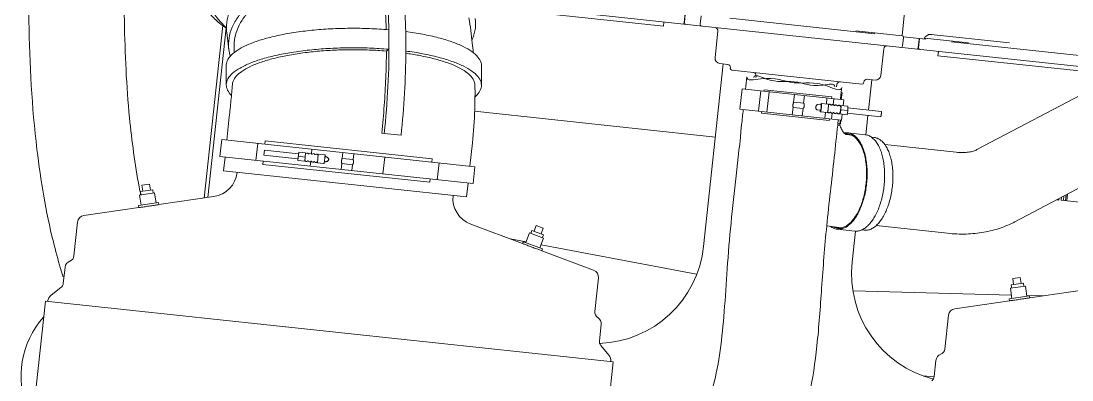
# Model space of a CAD drawing. Header units: millimetres. Extents: x 8265 to 78888, y 1905 to 34251.
# Drawn here: x 38782.2 to 38880.5, y 24191.2 to 24224.7 of the extents above; entities that cross this region are included whole.
import ezdxf

# ---------------------------------------------------------------- set-up
doc = ezdxf.new("R2010")
doc.units = ezdxf.units.MM
doc.layers.add('495_IMPIANTI_001-AM_0', color=6, linetype='Continuous', lineweight=0)

# ---------------------------------------------------------------- blocks, each defined once
blk = doc.blocks.new('gruppo elettrogeno')
at = {"layer": '495_IMPIANTI_001-AM_0'}
for p, q in [((123.66, -190.549), (123.66, -181.029)), ((177.06, -190.549), (177.06, -181.029)), ((123.66, -190.549), (177.06, -190.549)), ((124.974, -191.957), (124.138, -191.14)), ((175.747, -191.957), (176.583, -191.14)), ((93.67, -192.341), (94.706, -192.341)), ((93.67, -193.892), (93.67, -192.375)), ((125.15, -193.892), (125.15, -192.375)), ((175.57, -193.892), (175.57, -192.375)), ((92.951, -198.211), (92.951, -195.039)), ((125.869, -198.211), (125.869, -195.039)), ((174.851, -198.211), (174.851, -195.039)), ((87.408, -200.168), (92.433, -198.879)), ((131.413, -200.168), (126.388, -198.879)), ((169.308, -200.168), (174.333, -198.879)), ((85.614, -200.822), (87.454, -200.35)), ((87.223, -200.409), (87.462, -201.344)), ((102.036, -199.537), (87.301, -200.713)), ((87.408, -200.168), (87.454, -200.35)), ((116.785, -199.537), (131.52, -200.713)), ((131.358, -201.344), (131.598, -200.409)), ((131.367, -200.35), (131.413, -200.168)), ((133.207, -200.822), (131.367, -200.35)), ((167.514, -200.822), (169.354, -200.35)), ((169.123, -200.409), (169.362, -201.344)), ((169.308, -200.168), (169.354, -200.35)), ((80.542, -201.93), (85.567, -200.641)), ((85.862, -200.828), (84.374, -200.947)), ((85.567, -200.641), (85.614, -200.822)), ((85.845, -200.762), (86.085, -201.697)), ((86.085, -201.697), (87.462, -201.344)), ((87.331, -201.377), (87.405, -201.668)), ((132.736, -201.697), (131.358, -201.344)), ((131.416, -201.668), (131.49, -201.377)), ((132.736, -201.697), (132.976, -200.762)), ((132.959, -200.828), (134.447, -200.947)), ((133.207, -200.822), (133.254, -200.641)), ((138.279, -201.93), (133.254, -200.641)), ((162.442, -201.93), (167.467, -200.641)), ((167.467, -200.641), (167.514, -200.822)), ((167.745, -200.762), (167.985, -201.697)), ((167.985, -201.697), (169.362, -201.344)), ((169.231, -201.377), (169.305, -201.668)), ((86.217, -201.663), (86.291, -201.954)), ((86.291, -201.954), (87.405, -201.668)), ((86.502, -201.9), (86.644, -202.452)), ((87.336, -202.274), (86.644, -202.452)), ((87.194, -201.722), (87.336, -202.274)), ((102.425, -202.184), (102.425, -205.107)), ((116.395, -219.339), (116.395, -202.184)), ((132.529, -201.954), (131.416, -201.668)), ((131.627, -201.722), (131.485, -202.274)), ((131.485, -202.274), (132.177, -202.452)), ((132.318, -201.9), (132.177, -202.452)), ((132.529, -201.954), (132.604, -201.663)), ((162.98, -217.751), (162.98, -201.792)), ((163.31, -217.934), (163.31, -201.707)), ((168.117, -201.663), (168.191, -201.954)), ((168.191, -201.954), (169.305, -201.668)), ((168.402, -201.9), (168.544, -202.452)), ((169.236, -202.274), (168.544, -202.452)), ((169.094, -201.722), (169.236, -202.274)), ((138.93, -204.419), (138.93, -205.724)), ((138.93, -204.419), (161.79, -204.419)), ((140.2, -204.419), (140.2, -204.407)), ((160.52, -204.419), (160.52, -204.407)), ((161.79, -205.724), (161.79, -204.419)), ((101.889, -205.279), (101.622, -205.279)), ((104.133, -205.107), (102.488, -205.107)), ((104.22, -205.279), (103.761, -205.279)), ((100.573, -205.829), (93.84, -205.829)), ((138.456, -205.724), (162.265, -205.724)), ((138.456, -205.724), (138.456, -207.314)), ((141.832, -205.724), (141.832, -207.314)), ((142.506, -205.419), (158.214, -205.419)), ((142.506, -205.419), (142.506, -205.724)), ((146.938, -205.724), (146.938, -207.314)), ((149.848, -206.27), (150.873, -206.27)), ((149.849, -205.724), (149.849, -206.271)), ((150.872, -205.724), (150.872, -206.271)), ((152.564, -206.119), (152.494, -206.121)), ((152.494, -206.121), (152.494, -206.917)), ((152.561, -206.119), (153.144, -206.119)), ((153.144, -206.119), (153.144, -206.919)), ((153.782, -205.724), (153.782, -206.164)), ((154.337, -206.119), (154.337, -206.919)), ((154.337, -206.119), (154.987, -206.119)), ((154.987, -206.119), (154.987, -206.919)), ((154.987, -206.27), (158.19, -206.27)), ((158.19, -206.27), (158.19, -206.768)), ((158.214, -205.419), (158.214, -205.724)), ((158.889, -205.724), (158.889, -207.314)), ((162.265, -205.724), (162.265, -207.314)), ((138.456, -207.314), (162.265, -207.314)), ((138.93, -207.314), (138.93, -209.499)), ((142.506, -207.619), (142.506, -207.314)), ((149.848, -206.768), (150.873, -206.768)), ((149.849, -206.766), (149.849, -207.314)), ((150.872, -206.766), (150.872, -207.314)), ((152.494, -206.917), (152.564, -206.918)), ((152.561, -206.919), (153.144, -206.919)), ((153.782, -206.874), (153.782, -207.314)), ((154.337, -206.519), (154.987, -206.519)), ((154.337, -206.919), (154.987, -206.919)), ((154.987, -206.768), (158.19, -206.768)), ((158.214, -207.619), (158.214, -207.314)), ((161.79, -209.499), (161.79, -207.314)), ((87.696, -207.567), (79.751, -212.903)), ((142.506, -207.619), (158.214, -207.619)), ((81.022, -210.024), (83.617, -210.024)), ((83.084, -210.665), (83.084, -210.024)), ((83.195, -210.59), (83.195, -210.024)), ((83.406, -210.024), (83.406, -210.449)), ((83.617, -210.024), (83.617, -210.307)), ((83.83, -210.024), (84.039, -210.024)), ((83.83, -210.164), (83.83, -210.024)), ((83.938, -210.091), (83.938, -210.024)), ((147.222, -209.495), (145.638, -209.495)), ((147.454, -209.499), (147.222, -209.495)), ((139.038, -212.462), (116.395, -212.462)), ((162.585, -214.255), (162.394, -212.444)), ((91.945, -213.893), (78.489, -222.93)), ((100.573, -213.449), (93.84, -213.449)), ((101.889, -213.999), (101.622, -213.999)), ((102.425, -214.171), (102.425, -215.995)), ((104.133, -214.171), (102.488, -214.171)), ((104.22, -213.999), (103.761, -213.999)), ((104.884, -214.939), (104.884, -215.294)), ((104.884, -214.939), (105.139, -214.939)), ((104.94, -214.939), (104.94, -215.294)), ((104.966, -214.789), (104.966, -214.939)), ((104.966, -214.789), (105.139, -214.789)), ((105.973, -215.144), (105.973, -215.294)), ((112.338, -215.144), (105.973, -215.144)), ((112.338, -215.144), (112.338, -215.294)), ((138.851, -216.758), (138.66, -214.946)), ((104.365, -215.995), (101.222, -215.995)), ((104.347, -216.244), (104.375, -215.844)), ((104.375, -215.844), (105.075, -215.844)), ((104.828, -215.294), (114.392, -215.294)), ((104.828, -215.844), (104.828, -215.294)), ((104.993, -216.244), (105.02, -215.844)), ((105.075, -215.844), (105.079, -215.901)), ((105.77, -215.848), (105.77, -215.294)), ((106.877, -215.844), (106.232, -215.844)), ((106.404, -215.844), (106.404, -215.294)), ((107.178, -215.995), (106.877, -215.995)), ((109.469, -215.995), (108.519, -215.995)), ((108.524, -215.995), (108.524, -215.294)), ((109.469, -216.006), (109.469, -215.294)), ((111.854, -217.194), (111.854, -215.294)), ((112.628, -217.194), (112.628, -215.294)), ((114.392, -217.194), (114.392, -215.294)), ((162.873, -217.308), (162.51, -215.767)), ((104.365, -216.493), (101.222, -216.493)), ((102.425, -216.493), (102.425, -219.339)), ((104.375, -216.644), (104.347, -216.244)), ((104.993, -216.244), (104.347, -216.244)), ((105.075, -216.644), (104.375, -216.644)), ((104.828, -217.194), (104.828, -216.644)), ((104.828, -217.194), (114.392, -217.194)), ((105.02, -216.644), (104.993, -216.244)), ((105.056, -217.839), (105.056, -217.194)), ((105.079, -216.588), (105.075, -216.644)), ((105.77, -217.194), (105.77, -216.641)), ((105.973, -217.344), (105.973, -217.194)), ((106.877, -216.644), (106.232, -216.644)), ((106.404, -217.194), (106.404, -216.644)), ((107.178, -216.493), (106.877, -216.493)), ((109.469, -216.493), (108.519, -216.493)), ((108.524, -217.194), (108.524, -216.493)), ((109.469, -217.194), (109.469, -216.482)), ((112.338, -217.344), (112.338, -217.194)), ((147.646, -217.373), (147.839, -217.179)), ((105.056, -217.839), (105.14, -217.839)), ((112.338, -217.344), (105.973, -217.344)), ((147.837, -219.185), (147.646, -217.373)), ((103.146, -218.989), (103.146, -219.039)), ((103.296, -218.839), (115.536, -218.839)), ((105.616, -218.343), (105.616, -218.539)), ((113.216, -218.388), (113.216, -218.539)), ((115.686, -218.989), (115.686, -219.039)), ((101.614, -219.839), (101.615, -219.839)), ((101.614, -219.839), (101.614, -222.339)), ((101.615, -222.339), (101.615, -219.839)), ((102.114, -219.339), (102.889, -219.339)), ((115.942, -219.339), (116.715, -219.339)), ((117.215, -222.339), (117.215, -219.839)), ((79.518, -222.239), (96.505, -222.239)), ((79.617, -222.639), (139.204, -222.639)), ((96.505, -222.639), (96.505, -222.239)), ((98.392, -223.649), (98.392, -222.789)), ((98.415, -223.589), (98.415, -222.789)), ((99.896, -223.589), (99.896, -222.789)), ((101.615, -222.339), (101.614, -222.339)), ((118.926, -223.589), (118.926, -222.789)), ((120.415, -223.589), (120.415, -222.789)), ((120.429, -223.649), (120.429, -222.789)), ((122.316, -222.639), (122.316, -222.239)), ((122.316, -222.239), (139.451, -222.239)), ((95.396, -223.649), (82.481, -223.649)), ((93.787, -223.739), (97.933, -223.739)), ((97.798, -223.649), (99.909, -223.649)), ((100.045, -223.739), (100.045, -226.564)), ((104.39, -223.739), (100.046, -223.739)), ((116.238, -223.649), (102.582, -223.649)), ((89.967, -224.149), (97.677, -224.149))]:
    blk.add_line(p, q, dxfattribs=at)
for centre, radius, start, end in [((170.31, -184.195), 8.315, 324.36336, 28.54529), ((124.756, -190.507), 0.885, 182.75139, 225.67843), ((175.964, -190.507), 0.885, 314.32157, 357.24861), ((94.255, -192.375), 0.585, 134.32157, 180), ((92.265, -202.184), 10.16, 0, 81.85366), ((126.555, -202.184), 10.16, 98.14634, 180), ((124.566, -192.375), 0.585, 0, 45.67843), ((176.155, -192.375), 0.585, 134.32157, 180), ((93.536, -195.039), 0.585, 115.84193, 180), ((92.98, -193.892), 0.69, 295.84193, 0), ((125.84, -193.892), 0.69, 180, 244.15807), ((125.285, -195.039), 0.585, 0, 64.15807), ((175.436, -195.039), 0.585, 115.84193, 180), ((174.88, -193.892), 0.69, 295.84193, 0), ((92.261, -198.211), 0.69, 284.39, 0), ((126.559, -198.211), 0.69, 180, 255.61), ((174.161, -198.211), 0.69, 284.39, 0), ((137.643, -204.407), 2.557, 0, 75.61), ((163.077, -204.407), 2.557, 104.39, 180), ((153.296, -206.27), 0.151, 39.11003, 180), ((153.442, -206.151), 0.037, 219.11003, 320.88997), ((153.588, -206.27), 0.151, 37.38717, 140.88997), ((153.737, -206.156), 0.037, 217.38717, 322.61283), ((153.887, -206.27), 0.151, 37.38717, 142.61283), ((154.036, -206.156), 0.037, 217.38717, 322.61283), ((154.186, -206.27), 0.151, 0, 142.61283), ((153.296, -206.768), 0.151, 180, 320.88997), ((153.442, -206.886), 0.037, 39.11003, 140.88997), ((153.588, -206.768), 0.151, 219.11003, 322.61283), ((153.737, -206.882), 0.037, 37.38717, 142.61283), ((153.887, -206.768), 0.151, 217.38717, 322.61283), ((154.036, -206.882), 0.037, 37.38717, 142.61283), ((154.186, -206.768), 0.151, 217.38717, 0), ((102.846, -219.039), 0.3, 270.00065, 0), ((103.296, -218.989), 0.15, 90, 180), ((105.316, -218.539), 0.3, 270, 0), ((113.516, -218.539), 0.3, 180, 270), ((115.536, -218.989), 0.15, 0, 90), ((115.986, -219.039), 0.3, 180, 269.99982), ((102.114, -219.839), 0.5, 90, 180), ((102.115, -219.839), 0.5, 90, 180), ((116.715, -219.839), 0.5, 0, 90), ((98.242, -222.789), 0.15, 0, 89.99972), ((98.565, -222.789), 0.15, 90, 180), ((100.046, -222.789), 0.15, 90.00005, 180), ((101.314, -222.339), 0.3, 270, 0), ((101.315, -222.339), 0.3, 270, 0), ((117.515, -222.339), 0.3, 180, 270), ((118.776, -222.789), 0.15, 0, 90), ((120.265, -222.789), 0.15, 0, 90), ((120.579, -222.789), 0.15, 90.00041, 180), ((97.28, -223.409), 0.74, 270.00007, 341.07536), ((98.565, -223.589), 0.15, 180, 203.88591), ((100.046, -223.589), 0.15, 180, 269.99995)]:
    blk.add_arc(centre, radius, start, end, dxfattribs=at)
for points, start_tangent, end_tangent in [([(132.296, -164.543), (128.282, -164.737), (124.48, -165.46), (120.884, -166.71), (117.469, -168.514), (114.112, -171.051), (111.091, -174.272), (108.738, -177.793), (107.005, -181.479), (105.818, -185.281), (105.108, -189.39), (104.875, -194.06), (105.012, -199.477), (105.155, -205.304), (105.137, -211.758), (105.139, -214.789)], (-0.999973, -0.007402), (0.002621, -0.999997)), ([(114.073, -215.294), (114.07, -213.854), (114.066, -209.05), (114.082, -204.613), (113.98, -200.335), (113.833, -196.323), (113.827, -192.663), (114.116, -189.287), (114.896, -185.909), (116.024, -183.095), (117.327, -180.853), (118.755, -179.021), (120.285, -177.51), (121.868, -176.298), (123.513, -175.327), (124.367, -174.922)], (-0.001415, 0.999999), (0.915606, 0.402076)), ([(175.977, -193.719), (175.655, -192.962)], (-0.383246, 0.923647), (-0.3981, 0.917342)), ([(183.274, -271.965), (183.267, -263.748), (183.227, -255.6), (183.121, -246.962), (182.892, -237.718), (182.416, -227.864), (181.376, -216.417), (179.351, -204.541), (176.911, -196.131), (175.977, -193.719)], (0.000034, 1), (-0.383246, 0.923647)), ([(87.376, -200.176), (87.278, -200.2), (87.124, -200.238), (86.926, -200.287), (86.696, -200.345), (86.453, -200.407), (86.217, -200.468), (86.002, -200.524), (85.821, -200.572), (85.683, -200.609), (85.567, -200.641)], (-0.971556, -0.23681), (-0.965105, -0.261864)), ([(87.408, -200.168), (87.376, -200.176)], (-0.971648, -0.236433), (-0.971556, -0.23681)), ([(133.254, -200.641), (133.138, -200.609), (132.999, -200.572), (132.819, -200.524), (132.604, -200.468), (132.368, -200.407), (132.125, -200.345), (131.896, -200.287), (131.697, -200.238), (131.543, -200.2), (131.413, -200.168)], (-0.965105, 0.261864), (-0.971648, 0.236433)), ([(169.276, -200.176), (169.178, -200.2), (169.024, -200.238), (168.826, -200.287), (168.596, -200.345), (168.353, -200.407), (168.117, -200.468), (167.902, -200.524), (167.721, -200.572), (167.583, -200.609), (167.467, -200.641)], (-0.971556, -0.23681), (-0.965105, -0.261864)), ([(169.308, -200.168), (169.276, -200.176)], (-0.971648, -0.236433), (-0.971556, -0.23681)), ([(169.262, -201.38), (169.348, -201.654)], (0.299945, -0.953956), (0.295276, -0.955412)), ([(169.348, -201.654), (169.473, -202.065), (171.06, -208.415), (172.493, -217.322), (173.493, -228.23), (173.507, -228.45)], (0.295276, -0.955412), (0.06435, -0.997927)), ([(101.622, -213.999), (101.311, -213.954), (101.007, -213.822), (100.716, -213.605), (100.443, -213.307), (100.194, -212.934), (99.974, -212.494), (99.788, -211.996), (99.639, -211.45), (99.53, -210.867), (99.464, -210.259), (99.442, -209.639), (99.464, -209.018), (99.53, -208.41), (99.639, -207.828), (99.788, -207.282), (99.974, -206.784), (100.194, -206.344), (100.443, -205.971), (100.716, -205.673), (101.007, -205.455), (101.311, -205.323), (101.622, -205.279)], (-1, 0), (1, 0)), ([(102.488, -214.171), (102.383, -214.166), (102.071, -214.094), (101.768, -213.936), (101.478, -213.696), (101.207, -213.378), (100.961, -212.988), (100.744, -212.534), (100.561, -212.025), (100.415, -211.469), (100.308, -210.879), (100.243, -210.265), (100.222, -209.639), (100.243, -209.013), (100.308, -208.399), (100.415, -207.808), (100.561, -207.253), (100.744, -206.743), (100.961, -206.29), (101.207, -205.9), (101.478, -205.582), (101.768, -205.342), (102.071, -205.184), (102.383, -205.112), (102.488, -205.107)], (-1, -0.000486), (1, -0.000486)), ([(104.133, -214.171), (104.028, -214.166), (103.717, -214.094), (103.413, -213.936), (103.123, -213.696), (102.853, -213.378), (102.607, -212.988), (102.39, -212.534), (102.207, -212.025), (102.06, -211.469), (101.954, -210.879), (101.889, -210.265), (101.867, -209.639), (101.889, -209.013), (101.954, -208.399), (102.06, -207.808), (102.207, -207.253), (102.39, -206.743), (102.607, -206.29), (102.853, -205.9), (103.123, -205.582), (103.413, -205.342), (103.717, -205.184), (104.028, -205.112), (104.133, -205.107)], (-1, -0.000486), (1, -0.000486)), ([(103.759, -205.273), (103.509, -205.388), (103.213, -205.609), (102.936, -205.912), (102.683, -206.291), (102.459, -206.738), (102.27, -207.244), (102.118, -207.798), (102.008, -208.391), (101.941, -209.008), (101.918, -209.639), (101.941, -210.269), (102.008, -210.887), (102.118, -211.479), (102.27, -212.034), (102.459, -212.54), (102.683, -212.987), (102.936, -213.366), (103.213, -213.668), (103.509, -213.889), (103.759, -214.005)], (-0.945856, -0.324585), (0.945856, -0.324585)), ([(104.133, -205.209), (103.818, -205.254), (103.759, -205.273)], (-1, 0), (-0.945856, -0.324585)), ([(104.133, -205.107), (104.342, -205.126), (104.652, -205.227), (104.8, -205.308)], (1, -0.000486), (0.85129, -0.524695)), ([(104.564, -205.293), (104.409, -205.243), (104.133, -205.209)], (-0.929582, 0.368616), (-1, 0)), ([(105.157, -205.328), (104.22, -205.279)], (-0.994408, 0.10561), (-1, 0)), ([(93.84, -205.829), (92.106, -205.944), (90.483, -206.284), (89.006, -206.833), (87.696, -207.567)], (-1, 0), (-0.830159, -0.557527)), ([(149.844, -206.756), (149.824, -206.707), (149.804, -206.639), (149.792, -206.56), (149.792, -206.478), (149.804, -206.398), (149.824, -206.33), (149.842, -206.286)], (0.916458, 0.400131), (-0.917538, 0.397649)), ([(150.877, -206.282), (150.896, -206.33), (150.916, -206.398), (150.929, -206.478), (150.929, -206.56), (150.916, -206.639), (150.896, -206.707), (150.879, -206.751)], (-0.916459, -0.400129), (0.917541, -0.397641)), ([(152.494, -206.765), (152.407, -206.752), (152.33, -206.73), (152.263, -206.701), (152.206, -206.664), (152.161, -206.621), (152.133, -206.571), (152.123, -206.519), (152.133, -206.467), (152.161, -206.417), (152.206, -206.373), (152.263, -206.337), (152.33, -206.307), (152.407, -206.286), (152.494, -206.273)], (-0.996185, 0.087272), (0.996185, 0.087272)), ([(138.93, -209.499), (139.045, -212.639), (139.266, -214.89)], (-0.000008, -1), (0.123062, -0.992399)), ([(145.638, -209.495), (146.032, -217.376)], (-0.001757, -0.999998), (0.102549, -0.994728)), ([(147.222, -209.495), (147.72, -218.322), (147.826, -219.186)], (-0.001757, -0.999998), (0.127782, -0.991802)), ([(147.839, -217.179), (147.627, -214.672), (147.498, -212.104), (147.454, -209.499)], (-0.1018, 0.994805), (-0.000001, 1)), ([(161.83, -212.553), (161.799, -211.047), (161.79, -209.499)], (-0.029123, 0.999576), (0.000002, 1)), ([(162.394, -212.444), (162.219, -211.959), (161.815, -211.52)], (-0.108411, 0.994106), (-0.779426, 0.626495)), ([(147.646, -217.373), (149.437, -217.291), (151.253, -217.124), (153.052, -216.877), (154.792, -216.556), (156.432, -216.167), (157.934, -215.721), (159.263, -215.227), (160.387, -214.698), (161.28, -214.145), (161.922, -213.581), (162.297, -213.021), (162.397, -212.476), (162.394, -212.444)], (0.999748, 0.022464), (-0.108411, 0.994106)), ([(161.829, -212.553), (161.796, -212.847), (161.551, -213.349), (161.078, -213.856), (160.383, -214.361), (159.485, -214.85), (158.399, -215.315), (157.151, -215.745), (155.763, -216.133), (154.268, -216.469), (152.693, -216.746), (151.075, -216.96), (149.445, -217.106), (147.839, -217.179)], (0.025503, -0.999675), (-0.999721, -0.023641)), ([(93.84, -213.449), (93.217, -213.484), (92.691, -213.58), (92.266, -213.722), (91.945, -213.893)], (-1, 0), (-0.830159, -0.557527)), ([(103.759, -214.005), (103.818, -214.024), (104.133, -214.069)], (0.945856, -0.324585), (1, 0)), ([(104.133, -214.069), (104.349, -214.048)], (1, 0), (0.981435, 0.191796)), ([(104.458, -214.124), (104.342, -214.151), (104.133, -214.171)], (-0.96049, -0.278314), (-1, -0.000486)), ([(104.956, -214.934), (104.933, -214.862), (104.845, -214.641), (104.741, -214.446), (104.627, -214.284), (104.51, -214.159), (104.401, -214.071), (104.313, -214.022), (104.255, -214.003), (104.22, -213.999)], (-0.284423, 0.958699), (-0.999877, 0.015656)), ([(139.142, -213.796), (138.875, -214.145), (138.664, -214.698), (138.662, -214.946)], (-0.675602, -0.737267), (0.106567, -0.994306)), ([(147.837, -219.185), (149.628, -219.102), (151.444, -218.936), (153.243, -218.689), (154.983, -218.367), (156.623, -217.979), (158.125, -217.533), (159.454, -217.039), (160.578, -216.51), (161.471, -215.957), (162.113, -215.393), (162.488, -214.832), (162.588, -214.287), (162.585, -214.255)], (0.999748, 0.022464), (-0.108411, 0.994106)), ([(104.957, -214.938), (104.956, -214.934)], (-0.282891, 0.959152), (-0.284423, 0.958699)), ([(105.139, -214.789), (105.14, -214.939)], (0.002621, -0.999997), (0.002617, -0.999997)), ([(105.14, -214.939), (105.14, -215.294)], (0.002617, -0.999997), (0.002505, -0.999997)), ([(138.662, -214.946), (138.73, -215.227), (139.073, -215.721), (139.684, -216.167), (140.548, -216.556), (141.646, -216.877), (142.952, -217.124), (144.436, -217.291), (146.047, -217.373)], (0.106567, -0.994306), (0.999713, -0.023963)), ([(146.026, -217.173), (144.797, -217.106), (143.457, -216.96), (142.266, -216.746), (141.246, -216.469), (140.422, -216.133), (139.808, -215.745), (139.419, -215.315), (139.266, -214.89)], (-0.999474, 0.03244), (-0.126432, 0.991975)), ([(162.51, -215.767), (162.294, -215.126)], (-0.229943, 0.973204), (-0.405417, 0.914132)), ([(101.192, -216.244), (101.194, -216.167), (101.198, -216.098), (101.204, -216.043), (101.213, -216.008), (101.222, -216.006)], (0, 1), (1, 0)), ([(105.017, -216.244), (105.019, -216.165), (105.022, -216.098), (105.027, -216.046), (105.034, -216.005), (105.041, -215.972), (105.053, -215.941), (105.07, -215.911), (105.078, -215.9)], (0, 1), (0.645357, 0.763881)), ([(105.078, -215.9), (105.098, -215.881), (105.137, -215.857), (105.183, -215.845), (105.235, -215.849), (105.285, -215.871), (105.324, -215.908)], (0.645357, 0.763881), (0.599691, -0.800231)), ([(105.369, -215.908), (105.347, -215.918), (105.324, -215.908)], (-0.599691, -0.800231), (-0.599691, 0.800231)), ([(105.369, -215.908), (105.401, -215.876), (105.444, -215.853), (105.492, -215.844), (105.542, -215.852), (105.587, -215.874), (105.62, -215.908)], (0.599691, 0.800231), (0.599691, -0.800231)), ([(105.666, -215.908), (105.643, -215.918), (105.62, -215.908)], (-0.599691, -0.800231), (-0.599691, 0.800231)), ([(105.666, -215.908), (105.698, -215.876), (105.739, -215.853), (105.787, -215.844), (105.835, -215.85), (105.88, -215.872), (105.914, -215.904)], (0.599691, 0.800231), (0.623925, -0.781484)), ([(105.959, -215.904), (105.937, -215.914), (105.914, -215.904)], (-0.623925, -0.781484), (-0.623925, 0.781484)), ([(105.959, -215.904), (105.989, -215.875), (106.028, -215.854), (106.073, -215.844), (106.122, -215.85), (106.171, -215.872), (106.205, -215.905), (106.207, -215.907)], (0.623925, 0.781484), (0.604027, -0.796964)), ([(106.184, -216.244), (106.186, -216.141), (106.191, -216.044), (106.198, -215.961), (106.207, -215.907)], (0, 1), (0.160659, 0.98701)), ([(106.207, -215.907), (106.208, -215.898), (106.22, -215.858), (106.232, -215.844)], (0.160659, 0.98701), (1, 0)), ([(106.83, -216.244), (106.831, -216.145), (106.836, -216.052), (106.843, -215.971), (106.852, -215.907), (106.863, -215.864), (106.874, -215.845), (106.877, -215.845)], (0, 1), (0.977697, -0.210018)), ([(106.848, -216.244), (106.849, -216.167), (106.853, -216.098), (106.86, -216.043), (106.868, -216.008), (106.877, -216.006)], (0, 1), (1, 0)), ([(106.877, -215.845), (106.897, -215.882), (106.908, -215.935), (106.914, -215.991)], (0.977697, -0.210018), (0.108254, -0.994123)), ([(106.914, -215.991), (106.914, -215.995)], (0.108254, -0.994123), (0.105763, -0.994391)), ([(107.35, -216.244), (107.345, -216.188), (107.332, -216.133), (107.308, -216.081), (107.274, -216.038), (107.229, -216.007), (107.178, -215.995)], (0, 1), (-1, -0.000047)), ([(108.521, -216.003), (108.492, -216.028), (108.472, -216.068), (108.453, -216.121), (108.44, -216.181), (108.435, -216.244)], (-0.987489, -0.157686), (0, -1)), ([(109.498, -216.244), (109.495, -216.181), (109.488, -216.12), (109.479, -216.068), (109.471, -216.028), (109.468, -216.005)], (0, 1), (0.177735, 0.984078)), ([(148.952, -225.244), (150.699, -225.087), (152.459, -224.771), (154.188, -224.305), (155.846, -223.699), (157.393, -222.967), (158.794, -222.127), (160.013, -221.2), (161.022, -220.206), (161.798, -219.17), (162.321, -218.117), (162.579, -217.071), (162.566, -216.057), (162.51, -215.767)], (0.999032, 0.043986), (-0.229943, 0.973204)), ([(162.053, -216.279), (161.984, -215.506)], (-0.099379, 0.99505), (-0.079535, 0.996832)), ([(101.192, -216.244), (101.194, -216.321), (101.198, -216.39), (101.204, -216.446), (101.213, -216.481), (101.222, -216.483)], (0, -1), (1, 0)), ([(105.079, -216.589), (105.076, -216.586), (105.055, -216.552), (105.042, -216.52), (105.034, -216.485), (105.028, -216.444), (105.022, -216.391), (105.018, -216.322), (105.017, -216.244)], (-0.648283, 0.761399), (0, 1)), ([(105.324, -216.581), (105.294, -216.611), (105.256, -216.633), (105.211, -216.644), (105.162, -216.64), (105.113, -216.619), (105.079, -216.589)], (-0.599691, -0.800231), (-0.648283, 0.761399)), ([(105.143, -217.194), (105.142, -217.839)], (-0.000572, -1), (-0.002564, -0.999997)), ([(105.324, -216.581), (105.346, -216.57), (105.369, -216.581)], (0.599691, 0.800231), (0.599691, -0.800231)), ([(105.62, -216.581), (105.588, -216.613), (105.546, -216.636), (105.497, -216.644), (105.448, -216.637), (105.403, -216.614), (105.369, -216.581)], (-0.599691, -0.800231), (-0.599691, 0.800231)), ([(105.62, -216.581), (105.643, -216.57), (105.666, -216.581)], (0.599691, 0.800231), (0.599691, -0.800231)), ([(105.914, -216.585), (105.881, -216.616), (105.839, -216.637), (105.791, -216.644), (105.743, -216.636), (105.699, -216.613), (105.666, -216.581)], (-0.623925, -0.781484), (-0.599691, 0.800231)), ([(105.914, -216.585), (105.937, -216.575), (105.959, -216.585)], (0.623925, 0.781484), (0.623925, -0.781484)), ([(106.207, -216.581), (106.184, -216.606), (106.146, -216.63), (106.101, -216.643), (106.05, -216.641), (106, -216.621), (105.959, -216.585)], (-0.602174, -0.798365), (-0.623925, 0.781484)), ([(106.184, -216.244), (106.186, -216.348), (106.191, -216.444), (106.198, -216.527), (106.206, -216.581)], (0, -1), (0.160764, -0.986993)), ([(106.206, -216.581), (106.208, -216.591), (106.22, -216.631), (106.232, -216.644)], (0.160764, -0.986993), (1, 0)), ([(106.83, -216.244), (106.831, -216.344), (106.836, -216.437), (106.843, -216.518), (106.852, -216.582), (106.863, -216.625), (106.874, -216.643), (106.877, -216.644)], (0, -1), (0.977697, 0.210018)), ([(106.848, -216.244), (106.849, -216.321), (106.853, -216.39), (106.86, -216.446), (106.868, -216.481), (106.877, -216.483)], (0, -1), (1, 0)), ([(106.877, -216.644), (106.897, -216.607), (106.908, -216.553), (106.914, -216.497)], (0.977697, 0.210018), (0.108254, 0.994123)), ([(106.914, -216.497), (106.914, -216.493)], (0.108254, 0.994123), (0.105763, 0.994391)), ([(107.178, -216.493), (107.229, -216.482), (107.274, -216.451), (107.308, -216.407), (107.332, -216.356), (107.345, -216.3), (107.35, -216.244)], (1, 0.000047), (0, 1)), ([(108.435, -216.244), (108.44, -216.308), (108.453, -216.368), (108.472, -216.421), (108.492, -216.46), (108.509, -216.485), (108.511, -216.484)], (0, -1), (0.761241, 0.64847)), ([(109.472, -216.482), (109.472, -216.454), (109.479, -216.418), (109.488, -216.368), (109.495, -216.308), (109.498, -216.244)], (-0.134798, 0.990873), (0, 1)), ([(114.068, -218.367), (114.073, -217.194)], (0.005109, 0.999987), (0.002078, 0.999998)), ([(138.853, -216.757), (138.921, -217.039), (139.264, -217.533), (139.875, -217.979), (140.739, -218.367), (141.837, -218.689), (143.143, -218.936), (144.627, -219.102), (146.253, -219.185)], (0.106567, -0.994306), (0.999723, -0.023519)), ([(162.053, -216.279), (162.066, -216.449), (161.993, -217.402), (161.679, -218.375), (161.131, -219.348), (160.361, -220.3), (159.387, -221.207), (158.231, -222.051), (156.918, -222.813), (155.477, -223.477), (153.941, -224.026), (152.344, -224.45), (150.722, -224.737), (149.113, -224.883)], (0.099665, -0.995021), (-0.998929, -0.046276)), ([(105.141, -218.322), (106.448, -218.297), (109.604, -218.299)], (-0.010201, 0.999948), (0.999987, -0.005008)), ([(105.142, -217.839), (105.14, -218.322)], (-0.002564, -0.999997), (-0.004372, -0.99999)), ([(105.795, -218.325), (106.91, -218.358), (109.604, -218.383)], (0.007579, -0.999971), (0.999987, -0.005008)), ([(109.604, -218.299), (112.761, -218.328), (114.068, -218.367)], (0.999987, -0.005008), (-0.002327, -0.999997)), ([(109.604, -218.383), (112.299, -218.385), (113.414, -218.363)], (0.999987, -0.005008), (-0.000102, 1)), ([(139.745, -217.895), (139.928, -218.781), (140.5, -221.08)], (0.191976, -0.9814), (0.270433, -0.962739)), ([(146.032, -217.376), (146.135, -218.322), (146.241, -219.186)], (0.102549, -0.994728), (0.127782, -0.991802)), ([(149.315, -226.785), (151.04, -226.631), (152.777, -226.323), (154.486, -225.867), (156.127, -225.274), (157.662, -224.559), (159.055, -223.737), (160.275, -222.827), (161.292, -221.852), (162.084, -220.833), (162.631, -219.794), (162.922, -218.759), (162.949, -217.752), (162.873, -217.308)], (0.999032, 0.043986), (-0.229574, 0.973291)), ([(157.366, -236.169), (158.524, -236.095), (159.666, -235.874), (160.774, -235.509), (161.832, -235.005), (162.825, -234.37), (163.739, -233.614), (164.559, -232.746), (165.275, -231.78), (165.875, -230.73), (166.352, -229.612), (166.697, -228.44), (166.906, -227.233), (166.976, -226.009), (166.906, -224.784), (166.697, -223.577), (166.352, -222.406), (165.875, -221.287), (165.275, -220.237), (164.559, -219.271), (163.739, -218.404), (162.963, -217.749)], (1, 0), (-0.79717, 0.603755)), ([(162.955, -217.713), (163.628, -218.112), (164.616, -218.863), (165.496, -219.751), (166.251, -220.759), (166.868, -221.869), (167.333, -223.057), (167.639, -224.302), (167.779, -225.58), (167.751, -226.866), (167.555, -228.135), (167.195, -229.364), (166.678, -230.529), (166.014, -231.606), (165.215, -232.577)], (0.882661, -0.470011), (-0.68718, -0.726487)), ([(139.983, -219.047), (139.947, -219.17), (139.797, -220.206), (139.894, -221.099)], (-0.288317, -0.957535), (0.229057, -0.973413)), ([(146.241, -219.186), (146.732, -222.379), (147.329, -225.253)], (0.127782, -0.991802), (0.231246, -0.972895)), ([(147.826, -219.186), (148.317, -222.379), (149.119, -226.083), (149.306, -226.787)], (0.127782, -0.991802), (0.265268, -0.964175)), ([(149.113, -224.883), (148.705, -223.016), (148.348, -221.039), (148.073, -219.174)], (-0.232639, 0.972563), (-0.131088, 0.991371))]:
    blk.add_spline(points, degree=3, dxfattribs=dict(at, start_tangent=start_tangent, end_tangent=end_tangent))

msp = doc.modelspace()

# ---------------------------------------------------------------- block references
at = {"layer": '495_IMPIANTI_001-AM_0', "linetype": 'Continuous', "rotation": 173.8923967405046}
msp.add_blockref('gruppo elettrogeno', (38940.311, 23990.259), dxfattribs=at)

doc.saveas('drawing.dxf')
